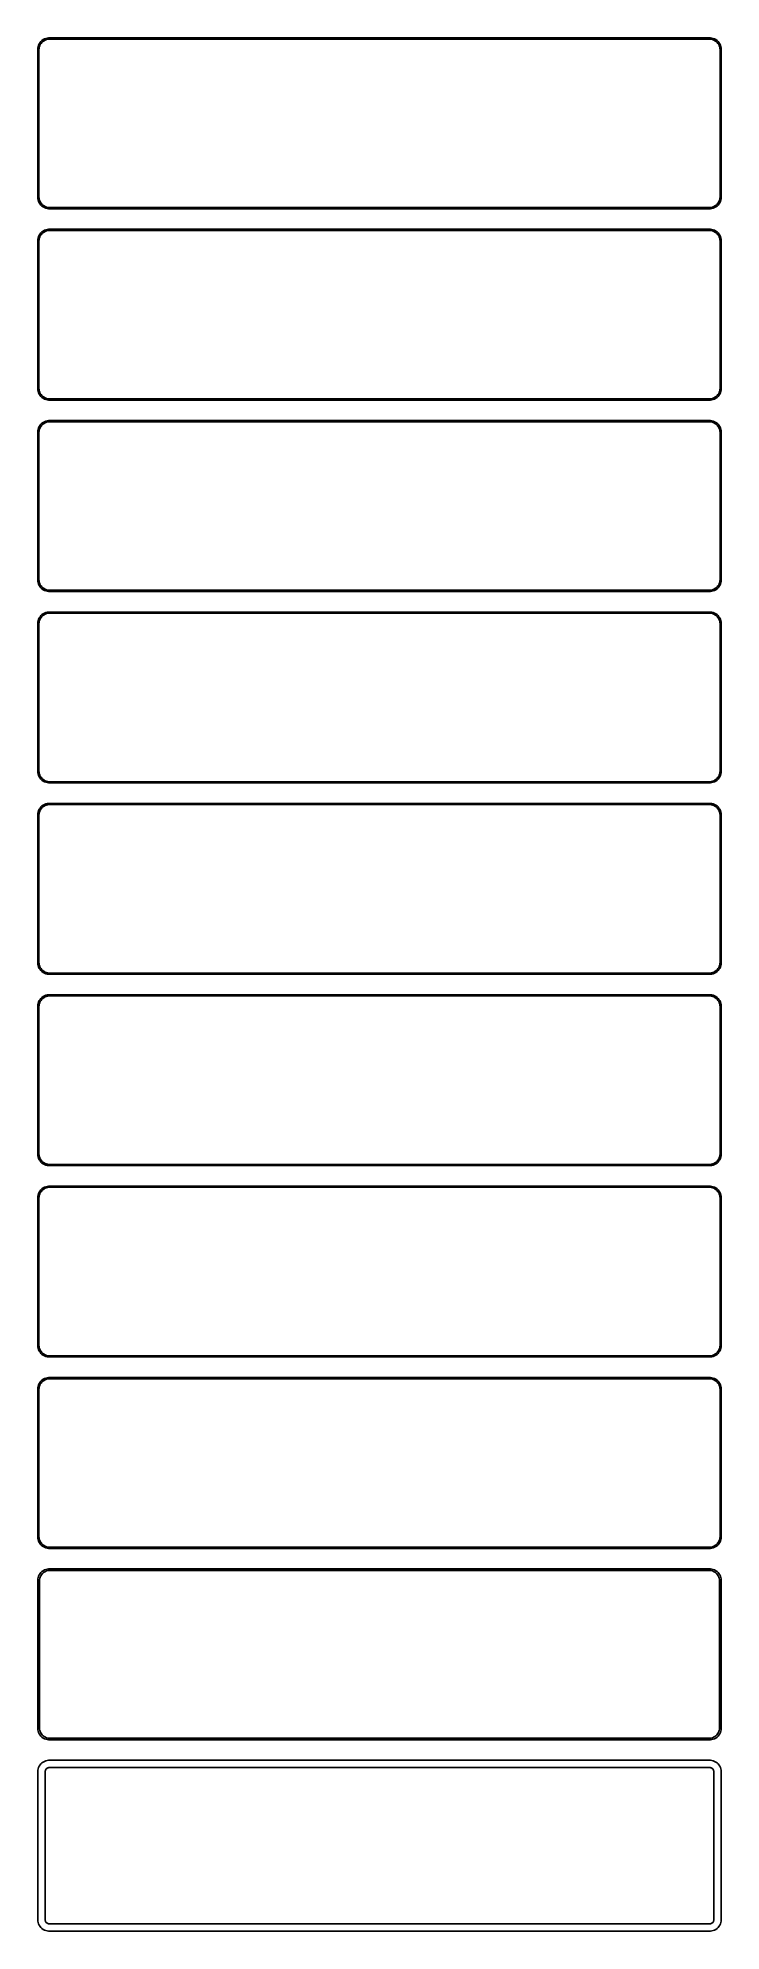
# Model space of a CAD drawing. Header units: metres. Extents: x -150 to 150, y 803 to 1633.
import ezdxf

# ---------------------------------------------------------------- set-up
doc = ezdxf.new("R2010")
doc.units = ezdxf.units.M

msp = doc.modelspace()

# ---------------------------------------------------------------- linework, layer by layer
for p, q in [((-149.961, 1629.13), (-150, 1628.5)), ((-149.843, 1629.74), (-149.961, 1629.13)), ((-149.649, 1630.34), (-149.843, 1629.74)), ((-149.382, 1630.91), (-149.649, 1630.34)), ((-149.5, 1628.25), (-149.463, 1628.85)), ((-149.463, 1628.85), (-149.351, 1629.43)), ((-149.045, 1631.44), (-149.382, 1630.91)), ((-149.351, 1629.43), (-149.166, 1630)), ((-149.166, 1630), (-148.912, 1630.54)), ((-148.645, 1631.92), (-149.045, 1631.44)), ((-148.912, 1630.54), (-148.593, 1631.04)), ((-148.187, 1632.35), (-148.645, 1631.92)), ((-148.593, 1631.04), (-148.213, 1631.5)), ((-148.213, 1631.5), (-147.778, 1631.91)), ((-147.679, 1632.72), (-148.187, 1632.35)), ((-147.778, 1631.91), (-147.295, 1632.26)), ((-147.129, 1633.02), (-147.679, 1632.72)), ((-147.295, 1632.26), (-146.772, 1632.55)), ((-146.545, 1633.26), (-147.129, 1633.02)), ((-146.772, 1632.55), (-146.218, 1632.77)), ((-145.937, 1633.41), (-146.545, 1633.26)), ((-146.218, 1632.77), (-145.64, 1632.92)), ((-145.314, 1633.49), (-145.937, 1633.41)), ((-145.64, 1632.92), (-145.048, 1632.99)), ((145.314, 1633.49), (-145.314, 1633.49)), ((-145.048, 1632.99), (145.048, 1632.99)), ((145.048, 1632.99), (145.64, 1632.92)), ((145.937, 1633.41), (145.314, 1633.49)), ((145.64, 1632.92), (146.218, 1632.77)), ((146.545, 1633.26), (145.937, 1633.41)), ((146.218, 1632.77), (146.772, 1632.55)), ((147.129, 1633.02), (146.545, 1633.26)), ((146.772, 1632.55), (147.295, 1632.26)), ((147.679, 1632.72), (147.129, 1633.02)), ((147.295, 1632.26), (147.778, 1631.91)), ((148.187, 1632.35), (147.679, 1632.72)), ((147.778, 1631.91), (148.213, 1631.5)), ((148.645, 1631.92), (148.187, 1632.35)), ((148.213, 1631.5), (148.593, 1631.04)), ((148.593, 1631.04), (148.912, 1630.54)), ((149.045, 1631.44), (148.645, 1631.92)), ((148.912, 1630.54), (149.166, 1630)), ((149.382, 1630.91), (149.045, 1631.44)), ((149.166, 1630), (149.351, 1629.43)), ((149.351, 1629.43), (149.463, 1628.85)), ((149.649, 1630.34), (149.382, 1630.91)), ((149.463, 1628.85), (149.5, 1628.25)), ((149.843, 1629.74), (149.649, 1630.34)), ((149.961, 1629.13), (149.843, 1629.74)), ((150, 1628.5), (149.961, 1629.13)), ((-150, 1628.5), (-150, 1563.5)), ((-149.5, 1563.75), (-149.5, 1628.25)), ((149.5, 1628.25), (149.5, 1563.75)), ((150, 1563.5), (150, 1628.5)), ((-150, 1563.5), (-149.961, 1562.87)), ((-149.961, 1562.87), (-149.843, 1562.26)), ((-149.843, 1562.26), (-149.649, 1561.66)), ((-149.463, 1563.15), (-149.5, 1563.75)), ((-149.351, 1562.57), (-149.463, 1563.15)), ((-149.166, 1562), (-149.351, 1562.57)), ((149.351, 1562.57), (149.166, 1562)), ((149.463, 1563.15), (149.351, 1562.57)), ((149.5, 1563.75), (149.463, 1563.15)), ((149.649, 1561.66), (149.843, 1562.26)), ((149.843, 1562.26), (149.961, 1562.87)), ((149.961, 1562.87), (150, 1563.5)), ((-149.649, 1561.66), (-149.382, 1561.09)), ((-149.382, 1561.09), (-149.045, 1560.56)), ((-148.912, 1561.46), (-149.166, 1562)), ((-149.045, 1560.56), (-148.645, 1560.08)), ((-148.593, 1560.96), (-148.912, 1561.46)), ((-148.645, 1560.08), (-148.187, 1559.65)), ((-148.213, 1560.5), (-148.593, 1560.96)), ((-147.778, 1560.09), (-148.213, 1560.5)), ((-148.187, 1559.65), (-147.679, 1559.28)), ((-147.295, 1559.74), (-147.778, 1560.09)), ((-147.679, 1559.28), (-147.129, 1558.98)), ((-146.772, 1559.45), (-147.295, 1559.74)), ((-147.129, 1558.98), (-146.545, 1558.74)), ((-146.218, 1559.23), (-146.772, 1559.45)), ((-146.545, 1558.74), (-145.937, 1558.59)), ((-145.64, 1559.08), (-146.218, 1559.23)), ((-145.937, 1558.59), (-145.314, 1558.51)), ((-145.048, 1559.01), (-145.64, 1559.08)), ((-145.314, 1558.51), (145.314, 1558.51)), ((145.048, 1559.01), (-145.048, 1559.01)), ((145.64, 1559.08), (145.048, 1559.01)), ((145.314, 1558.51), (145.937, 1558.59)), ((146.218, 1559.23), (145.64, 1559.08)), ((145.937, 1558.59), (146.545, 1558.74)), ((146.772, 1559.45), (146.218, 1559.23)), ((146.545, 1558.74), (147.129, 1558.98)), ((147.295, 1559.74), (146.772, 1559.45)), ((147.129, 1558.98), (147.679, 1559.28)), ((147.778, 1560.09), (147.295, 1559.74)), ((147.679, 1559.28), (148.187, 1559.65)), ((148.213, 1560.5), (147.778, 1560.09)), ((148.187, 1559.65), (148.645, 1560.08)), ((148.593, 1560.96), (148.213, 1560.5)), ((148.912, 1561.46), (148.593, 1560.96)), ((148.645, 1560.08), (149.045, 1560.56)), ((149.166, 1562), (148.912, 1561.46)), ((149.045, 1560.56), (149.382, 1561.09)), ((149.382, 1561.09), (149.649, 1561.66)), ((-149.843, 1545.74), (-149.961, 1545.13)), ((-149.649, 1546.34), (-149.843, 1545.74)), ((-149.382, 1546.91), (-149.649, 1546.34)), ((-149.045, 1547.44), (-149.382, 1546.91)), ((-149.351, 1545.43), (-149.166, 1546)), ((-149.166, 1546), (-148.912, 1546.54)), ((-148.645, 1547.92), (-149.045, 1547.44)), ((-148.912, 1546.54), (-148.593, 1547.04)), ((-148.187, 1548.35), (-148.645, 1547.92)), ((-148.593, 1547.04), (-148.213, 1547.5)), ((-148.213, 1547.5), (-147.778, 1547.91)), ((-147.679, 1548.72), (-148.187, 1548.35)), ((-147.778, 1547.91), (-147.295, 1548.26)), ((-147.129, 1549.02), (-147.679, 1548.72)), ((-147.295, 1548.26), (-146.772, 1548.55)), ((-146.545, 1549.26), (-147.129, 1549.02)), ((-146.772, 1548.55), (-146.218, 1548.77)), ((-145.937, 1549.41), (-146.545, 1549.26)), ((-146.218, 1548.77), (-145.64, 1548.92)), ((-145.314, 1549.49), (-145.937, 1549.41)), ((-145.64, 1548.92), (-145.048, 1548.99)), ((145.314, 1549.49), (-145.314, 1549.49)), ((-145.048, 1548.99), (145.048, 1548.99)), ((145.048, 1548.99), (145.64, 1548.92)), ((145.937, 1549.41), (145.314, 1549.49)), ((145.64, 1548.92), (146.218, 1548.77)), ((146.545, 1549.26), (145.937, 1549.41)), ((146.218, 1548.77), (146.772, 1548.55)), ((147.129, 1549.02), (146.545, 1549.26)), ((146.772, 1548.55), (147.295, 1548.26)), ((147.679, 1548.72), (147.129, 1549.02)), ((147.295, 1548.26), (147.778, 1547.91)), ((148.187, 1548.35), (147.679, 1548.72)), ((147.778, 1547.91), (148.213, 1547.5)), ((148.645, 1547.92), (148.187, 1548.35)), ((148.213, 1547.5), (148.593, 1547.04)), ((148.593, 1547.04), (148.912, 1546.54)), ((149.045, 1547.44), (148.645, 1547.92)), ((148.912, 1546.54), (149.166, 1546)), ((149.382, 1546.91), (149.045, 1547.44)), ((149.166, 1546), (149.351, 1545.43)), ((149.649, 1546.34), (149.382, 1546.91)), ((149.843, 1545.74), (149.649, 1546.34)), ((149.961, 1545.13), (149.843, 1545.74)), ((-149.961, 1545.13), (-150, 1544.5)), ((-150, 1544.5), (-150, 1479.5)), ((-149.5, 1544.25), (-149.463, 1544.85)), ((-149.5, 1479.75), (-149.5, 1544.25)), ((-149.463, 1544.85), (-149.351, 1545.43)), ((149.351, 1545.43), (149.463, 1544.85)), ((149.463, 1544.85), (149.5, 1544.25)), ((149.5, 1544.25), (149.5, 1479.75)), ((150, 1544.5), (149.961, 1545.13)), ((150, 1479.5), (150, 1544.5)), ((-150, 1479.5), (-149.961, 1478.87)), ((-149.463, 1479.15), (-149.5, 1479.75)), ((-149.351, 1478.57), (-149.463, 1479.15)), ((149.463, 1479.15), (149.351, 1478.57)), ((149.5, 1479.75), (149.463, 1479.15)), ((149.961, 1478.87), (150, 1479.5)), ((-149.961, 1478.87), (-149.843, 1478.26)), ((-149.843, 1478.26), (-149.649, 1477.66)), ((-149.649, 1477.66), (-149.382, 1477.09)), ((-149.382, 1477.09), (-149.045, 1476.56)), ((-149.166, 1478), (-149.351, 1478.57)), ((-148.912, 1477.46), (-149.166, 1478)), ((-149.045, 1476.56), (-148.645, 1476.08)), ((-148.593, 1476.96), (-148.912, 1477.46)), ((-148.645, 1476.08), (-148.187, 1475.65)), ((-148.213, 1476.5), (-148.593, 1476.96)), ((-147.778, 1476.09), (-148.213, 1476.5)), ((-148.187, 1475.65), (-147.679, 1475.28)), ((-147.295, 1475.74), (-147.778, 1476.09)), ((-147.679, 1475.28), (-147.129, 1474.98)), ((-146.772, 1475.45), (-147.295, 1475.74)), ((-147.129, 1474.98), (-146.545, 1474.74)), ((-146.218, 1475.23), (-146.772, 1475.45)), ((-146.545, 1474.74), (-145.937, 1474.59)), ((-145.64, 1475.08), (-146.218, 1475.23)), ((-145.937, 1474.59), (-145.314, 1474.51)), ((-145.048, 1475.01), (-145.64, 1475.08)), ((-145.314, 1474.51), (145.314, 1474.51)), ((145.048, 1475.01), (-145.048, 1475.01)), ((145.64, 1475.08), (145.048, 1475.01)), ((145.314, 1474.51), (145.937, 1474.59)), ((146.218, 1475.23), (145.64, 1475.08)), ((145.937, 1474.59), (146.545, 1474.74)), ((146.772, 1475.45), (146.218, 1475.23)), ((146.545, 1474.74), (147.129, 1474.98)), ((147.295, 1475.74), (146.772, 1475.45)), ((147.129, 1474.98), (147.679, 1475.28)), ((147.778, 1476.09), (147.295, 1475.74)), ((147.679, 1475.28), (148.187, 1475.65)), ((148.213, 1476.5), (147.778, 1476.09)), ((148.187, 1475.65), (148.645, 1476.08)), ((148.593, 1476.96), (148.213, 1476.5)), ((148.912, 1477.46), (148.593, 1476.96)), ((148.645, 1476.08), (149.045, 1476.56)), ((149.166, 1478), (148.912, 1477.46)), ((149.045, 1476.56), (149.382, 1477.09)), ((149.351, 1478.57), (149.166, 1478)), ((149.382, 1477.09), (149.649, 1477.66)), ((149.649, 1477.66), (149.843, 1478.26)), ((149.843, 1478.26), (149.961, 1478.87)), ((-149.382, 1462.91), (-149.649, 1462.34)), ((-149.045, 1463.44), (-149.382, 1462.91)), ((-149.166, 1462), (-148.912, 1462.54)), ((-148.645, 1463.92), (-149.045, 1463.44)), ((-148.912, 1462.54), (-148.593, 1463.04)), ((-148.187, 1464.35), (-148.645, 1463.92)), ((-148.593, 1463.04), (-148.213, 1463.5)), ((-148.213, 1463.5), (-147.778, 1463.91)), ((-147.679, 1464.72), (-148.187, 1464.35)), ((-147.778, 1463.91), (-147.295, 1464.26)), ((-147.129, 1465.02), (-147.679, 1464.72)), ((-147.295, 1464.26), (-146.772, 1464.55)), ((-146.545, 1465.26), (-147.129, 1465.02)), ((-146.772, 1464.55), (-146.218, 1464.77)), ((-145.937, 1465.41), (-146.545, 1465.26)), ((-146.218, 1464.77), (-145.64, 1464.92)), ((-145.314, 1465.49), (-145.937, 1465.41)), ((-145.64, 1464.92), (-145.048, 1464.99)), ((145.314, 1465.49), (-145.314, 1465.49)), ((-145.048, 1464.99), (145.048, 1464.99)), ((145.048, 1464.99), (145.64, 1464.92)), ((145.937, 1465.41), (145.314, 1465.49)), ((145.64, 1464.92), (146.218, 1464.77)), ((146.545, 1465.26), (145.937, 1465.41)), ((146.218, 1464.77), (146.772, 1464.55)), ((147.129, 1465.02), (146.545, 1465.26)), ((146.772, 1464.55), (147.295, 1464.26)), ((147.679, 1464.72), (147.129, 1465.02)), ((147.295, 1464.26), (147.778, 1463.91)), ((148.187, 1464.35), (147.679, 1464.72)), ((147.778, 1463.91), (148.213, 1463.5)), ((148.645, 1463.92), (148.187, 1464.35)), ((148.213, 1463.5), (148.593, 1463.04)), ((148.593, 1463.04), (148.912, 1462.54)), ((149.045, 1463.44), (148.645, 1463.92)), ((148.912, 1462.54), (149.166, 1462)), ((149.382, 1462.91), (149.045, 1463.44)), ((149.649, 1462.34), (149.382, 1462.91)), ((-149.961, 1461.13), (-150, 1460.5)), ((-150, 1460.5), (-150, 1395.5)), ((-149.843, 1461.74), (-149.961, 1461.13)), ((-149.649, 1462.34), (-149.843, 1461.74)), ((-149.5, 1460.25), (-149.463, 1460.85)), ((-149.5, 1395.75), (-149.5, 1460.25)), ((-149.463, 1460.85), (-149.351, 1461.43)), ((-149.351, 1461.43), (-149.166, 1462)), ((149.166, 1462), (149.351, 1461.43)), ((149.351, 1461.43), (149.463, 1460.85)), ((149.463, 1460.85), (149.5, 1460.25)), ((149.5, 1460.25), (149.5, 1395.75)), ((149.843, 1461.74), (149.649, 1462.34)), ((149.961, 1461.13), (149.843, 1461.74)), ((150, 1460.5), (149.961, 1461.13)), ((150, 1395.5), (150, 1460.5)), ((-150, 1395.5), (-149.961, 1394.87)), ((-149.961, 1394.87), (-149.843, 1394.26)), ((-149.843, 1394.26), (-149.649, 1393.66)), ((-149.649, 1393.66), (-149.382, 1393.09)), ((-149.463, 1395.15), (-149.5, 1395.75)), ((-149.351, 1394.57), (-149.463, 1395.15)), ((-149.382, 1393.09), (-149.045, 1392.56)), ((-149.166, 1394), (-149.351, 1394.57)), ((-148.912, 1393.46), (-149.166, 1394)), ((-149.045, 1392.56), (-148.645, 1392.08)), ((-148.593, 1392.96), (-148.912, 1393.46)), ((-148.645, 1392.08), (-148.187, 1391.65)), ((-148.213, 1392.5), (-148.593, 1392.96)), ((-147.778, 1392.09), (-148.213, 1392.5)), ((-148.187, 1391.65), (-147.679, 1391.28)), ((-147.295, 1391.74), (-147.778, 1392.09)), ((-147.679, 1391.28), (-147.129, 1390.98)), ((-146.772, 1391.45), (-147.295, 1391.74)), ((-147.129, 1390.98), (-146.545, 1390.74)), ((-146.218, 1391.23), (-146.772, 1391.45)), ((-146.545, 1390.74), (-145.937, 1390.59)), ((-145.64, 1391.08), (-146.218, 1391.23)), ((-145.937, 1390.59), (-145.314, 1390.51)), ((-145.048, 1391.01), (-145.64, 1391.08)), ((-145.314, 1390.51), (145.314, 1390.51)), ((145.048, 1391.01), (-145.048, 1391.01)), ((145.64, 1391.08), (145.048, 1391.01)), ((145.314, 1390.51), (145.937, 1390.59)), ((146.218, 1391.23), (145.64, 1391.08)), ((145.937, 1390.59), (146.545, 1390.74)), ((146.772, 1391.45), (146.218, 1391.23)), ((146.545, 1390.74), (147.129, 1390.98)), ((147.295, 1391.74), (146.772, 1391.45)), ((147.129, 1390.98), (147.679, 1391.28)), ((147.778, 1392.09), (147.295, 1391.74)), ((147.679, 1391.28), (148.187, 1391.65)), ((148.213, 1392.5), (147.778, 1392.09)), ((148.187, 1391.65), (148.645, 1392.08)), ((148.593, 1392.96), (148.213, 1392.5)), ((148.912, 1393.46), (148.593, 1392.96)), ((148.645, 1392.08), (149.045, 1392.56)), ((149.166, 1394), (148.912, 1393.46)), ((149.045, 1392.56), (149.382, 1393.09)), ((149.351, 1394.57), (149.166, 1394)), ((149.463, 1395.15), (149.351, 1394.57)), ((149.382, 1393.09), (149.649, 1393.66)), ((149.5, 1395.75), (149.463, 1395.15)), ((149.649, 1393.66), (149.843, 1394.26)), ((149.843, 1394.26), (149.961, 1394.87)), ((149.961, 1394.87), (150, 1395.5)), ((-149.045, 1379.44), (-149.382, 1378.91)), ((-148.645, 1379.92), (-149.045, 1379.44)), ((-148.187, 1380.35), (-148.645, 1379.92)), ((-148.593, 1379.04), (-148.213, 1379.5)), ((-148.213, 1379.5), (-147.778, 1379.91)), ((-147.679, 1380.72), (-148.187, 1380.35)), ((-147.778, 1379.91), (-147.295, 1380.26)), ((-147.129, 1381.02), (-147.679, 1380.72)), ((-147.295, 1380.26), (-146.772, 1380.55)), ((-146.545, 1381.26), (-147.129, 1381.02)), ((-146.772, 1380.55), (-146.218, 1380.77)), ((-145.937, 1381.41), (-146.545, 1381.26)), ((-146.218, 1380.77), (-145.64, 1380.92)), ((-145.314, 1381.49), (-145.937, 1381.41)), ((-145.64, 1380.92), (-145.048, 1380.99)), ((145.314, 1381.49), (-145.314, 1381.49)), ((-145.048, 1380.99), (145.048, 1380.99)), ((145.048, 1380.99), (145.64, 1380.92)), ((145.937, 1381.41), (145.314, 1381.49)), ((145.64, 1380.92), (146.218, 1380.77)), ((146.545, 1381.26), (145.937, 1381.41)), ((146.218, 1380.77), (146.772, 1380.55)), ((147.129, 1381.02), (146.545, 1381.26)), ((146.772, 1380.55), (147.295, 1380.26)), ((147.679, 1380.72), (147.129, 1381.02)), ((147.295, 1380.26), (147.778, 1379.91)), ((148.187, 1380.35), (147.679, 1380.72)), ((147.778, 1379.91), (148.213, 1379.5)), ((148.645, 1379.92), (148.187, 1380.35)), ((148.213, 1379.5), (148.593, 1379.04)), ((149.045, 1379.44), (148.645, 1379.92)), ((149.382, 1378.91), (149.045, 1379.44)), ((-149.961, 1377.13), (-150, 1376.5)), ((-150, 1376.5), (-150, 1311.5)), ((-149.843, 1377.74), (-149.961, 1377.13)), ((-149.649, 1378.34), (-149.843, 1377.74)), ((-149.382, 1378.91), (-149.649, 1378.34)), ((-149.5, 1376.25), (-149.463, 1376.85)), ((-149.5, 1311.75), (-149.5, 1376.25)), ((-149.463, 1376.85), (-149.351, 1377.43)), ((-149.351, 1377.43), (-149.166, 1378)), ((-149.166, 1378), (-148.912, 1378.54)), ((-148.912, 1378.54), (-148.593, 1379.04)), ((148.593, 1379.04), (148.912, 1378.54)), ((148.912, 1378.54), (149.166, 1378)), ((149.166, 1378), (149.351, 1377.43)), ((149.351, 1377.43), (149.463, 1376.85)), ((149.649, 1378.34), (149.382, 1378.91)), ((149.463, 1376.85), (149.5, 1376.25)), ((149.5, 1376.25), (149.5, 1311.75)), ((149.843, 1377.74), (149.649, 1378.34)), ((149.961, 1377.13), (149.843, 1377.74)), ((150, 1376.5), (149.961, 1377.13)), ((150, 1311.5), (150, 1376.5)), ((-150, 1311.5), (-149.961, 1310.87)), ((-149.961, 1310.87), (-149.843, 1310.26)), ((-149.843, 1310.26), (-149.649, 1309.66)), ((-149.649, 1309.66), (-149.382, 1309.09)), ((-149.463, 1311.15), (-149.5, 1311.75)), ((-149.351, 1310.57), (-149.463, 1311.15)), ((-149.382, 1309.09), (-149.045, 1308.56)), ((-149.166, 1310), (-149.351, 1310.57)), ((-148.912, 1309.46), (-149.166, 1310)), ((-149.045, 1308.56), (-148.645, 1308.08)), ((-148.593, 1308.96), (-148.912, 1309.46)), ((-148.645, 1308.08), (-148.187, 1307.65)), ((-148.213, 1308.5), (-148.593, 1308.96)), ((-147.778, 1308.09), (-148.213, 1308.5)), ((-148.187, 1307.65), (-147.679, 1307.28)), ((-147.295, 1307.74), (-147.778, 1308.09)), ((-147.679, 1307.28), (-147.129, 1306.98)), ((-146.772, 1307.45), (-147.295, 1307.74)), ((-147.129, 1306.98), (-146.545, 1306.74)), ((-146.218, 1307.23), (-146.772, 1307.45)), ((-146.545, 1306.74), (-145.937, 1306.59)), ((-145.64, 1307.08), (-146.218, 1307.23)), ((-145.937, 1306.59), (-145.314, 1306.51)), ((-145.048, 1307.01), (-145.64, 1307.08)), ((-145.314, 1306.51), (145.314, 1306.51)), ((145.048, 1307.01), (-145.048, 1307.01)), ((145.64, 1307.08), (145.048, 1307.01)), ((145.314, 1306.51), (145.937, 1306.59)), ((146.218, 1307.23), (145.64, 1307.08)), ((145.937, 1306.59), (146.545, 1306.74)), ((146.772, 1307.45), (146.218, 1307.23)), ((146.545, 1306.74), (147.129, 1306.98)), ((147.295, 1307.74), (146.772, 1307.45)), ((147.129, 1306.98), (147.679, 1307.28)), ((147.778, 1308.09), (147.295, 1307.74)), ((147.679, 1307.28), (148.187, 1307.65)), ((148.213, 1308.5), (147.778, 1308.09)), ((148.187, 1307.65), (148.645, 1308.08)), ((148.593, 1308.96), (148.213, 1308.5)), ((148.912, 1309.46), (148.593, 1308.96)), ((148.645, 1308.08), (149.045, 1308.56)), ((149.166, 1310), (148.912, 1309.46)), ((149.045, 1308.56), (149.382, 1309.09)), ((149.351, 1310.57), (149.166, 1310)), ((149.463, 1311.15), (149.351, 1310.57)), ((149.382, 1309.09), (149.649, 1309.66)), ((149.5, 1311.75), (149.463, 1311.15)), ((149.649, 1309.66), (149.843, 1310.26)), ((149.843, 1310.26), (149.961, 1310.87)), ((149.961, 1310.87), (150, 1311.5)), ((-148.187, 1296.35), (-148.645, 1295.92)), ((-147.679, 1296.72), (-148.187, 1296.35)), ((-147.129, 1297.02), (-147.679, 1296.72)), ((-147.295, 1296.26), (-146.772, 1296.55)), ((-146.545, 1297.26), (-147.129, 1297.02)), ((-146.772, 1296.55), (-146.218, 1296.77)), ((-145.937, 1297.41), (-146.545, 1297.26)), ((-146.218, 1296.77), (-145.64, 1296.92)), ((-145.314, 1297.49), (-145.937, 1297.41)), ((-145.64, 1296.92), (-145.048, 1296.99)), ((145.314, 1297.49), (-145.314, 1297.49)), ((-145.048, 1296.99), (145.048, 1296.99)), ((145.048, 1296.99), (145.64, 1296.92)), ((145.937, 1297.41), (145.314, 1297.49)), ((145.64, 1296.92), (146.218, 1296.77)), ((146.545, 1297.26), (145.937, 1297.41)), ((146.218, 1296.77), (146.772, 1296.55)), ((147.129, 1297.02), (146.545, 1297.26)), ((146.772, 1296.55), (147.295, 1296.26)), ((147.679, 1296.72), (147.129, 1297.02)), ((148.187, 1296.35), (147.679, 1296.72)), ((148.645, 1295.92), (148.187, 1296.35)), ((-149.961, 1293.13), (-150, 1292.5)), ((-150, 1292.5), (-150, 1227.5)), ((-149.843, 1293.74), (-149.961, 1293.13)), ((-149.649, 1294.34), (-149.843, 1293.74)), ((-149.382, 1294.91), (-149.649, 1294.34)), ((-149.5, 1292.25), (-149.463, 1292.85)), ((-149.5, 1227.75), (-149.5, 1292.25)), ((-149.463, 1292.85), (-149.351, 1293.43)), ((-149.045, 1295.44), (-149.382, 1294.91)), ((-149.351, 1293.43), (-149.166, 1294)), ((-149.166, 1294), (-148.912, 1294.54)), ((-148.645, 1295.92), (-149.045, 1295.44)), ((-148.912, 1294.54), (-148.593, 1295.04)), ((-148.593, 1295.04), (-148.213, 1295.5)), ((-148.213, 1295.5), (-147.778, 1295.91)), ((-147.778, 1295.91), (-147.295, 1296.26)), ((147.295, 1296.26), (147.778, 1295.91)), ((147.778, 1295.91), (148.213, 1295.5)), ((148.213, 1295.5), (148.593, 1295.04)), ((148.593, 1295.04), (148.912, 1294.54)), ((149.045, 1295.44), (148.645, 1295.92)), ((148.912, 1294.54), (149.166, 1294)), ((149.382, 1294.91), (149.045, 1295.44)), ((149.166, 1294), (149.351, 1293.43)), ((149.351, 1293.43), (149.463, 1292.85)), ((149.649, 1294.34), (149.382, 1294.91)), ((149.463, 1292.85), (149.5, 1292.25)), ((149.5, 1292.25), (149.5, 1227.75)), ((149.843, 1293.74), (149.649, 1294.34)), ((149.961, 1293.13), (149.843, 1293.74)), ((150, 1292.5), (149.961, 1293.13)), ((150, 1227.5), (150, 1292.5)), ((-150, 1227.5), (-149.961, 1226.87)), ((-149.961, 1226.87), (-149.843, 1226.26)), ((-149.843, 1226.26), (-149.649, 1225.66)), ((-149.649, 1225.66), (-149.382, 1225.09)), ((-149.463, 1227.15), (-149.5, 1227.75)), ((-149.351, 1226.57), (-149.463, 1227.15)), ((-149.382, 1225.09), (-149.045, 1224.56)), ((-149.166, 1226), (-149.351, 1226.57)), ((-148.912, 1225.46), (-149.166, 1226)), ((-149.045, 1224.56), (-148.645, 1224.08)), ((-148.593, 1224.96), (-148.912, 1225.46)), ((-148.645, 1224.08), (-148.187, 1223.65)), ((-148.213, 1224.5), (-148.593, 1224.96)), ((-147.778, 1224.09), (-148.213, 1224.5)), ((-148.187, 1223.65), (-147.679, 1223.28)), ((-147.295, 1223.74), (-147.778, 1224.09)), ((-147.679, 1223.28), (-147.129, 1222.98)), ((-146.772, 1223.45), (-147.295, 1223.74)), ((-147.129, 1222.98), (-146.545, 1222.74)), ((-146.218, 1223.23), (-146.772, 1223.45)), ((-146.545, 1222.74), (-145.937, 1222.59)), ((-145.64, 1223.08), (-146.218, 1223.23)), ((-145.937, 1222.59), (-145.314, 1222.51)), ((-145.048, 1223.01), (-145.64, 1223.08)), ((-145.314, 1222.51), (145.314, 1222.51)), ((145.048, 1223.01), (-145.048, 1223.01)), ((145.64, 1223.08), (145.048, 1223.01)), ((145.314, 1222.51), (145.937, 1222.59)), ((146.218, 1223.23), (145.64, 1223.08)), ((145.937, 1222.59), (146.545, 1222.74)), ((146.772, 1223.45), (146.218, 1223.23)), ((146.545, 1222.74), (147.129, 1222.98)), ((147.295, 1223.74), (146.772, 1223.45)), ((147.129, 1222.98), (147.679, 1223.28)), ((147.778, 1224.09), (147.295, 1223.74)), ((147.679, 1223.28), (148.187, 1223.65)), ((148.213, 1224.5), (147.778, 1224.09)), ((148.187, 1223.65), (148.645, 1224.08)), ((148.593, 1224.96), (148.213, 1224.5)), ((148.912, 1225.46), (148.593, 1224.96)), ((148.645, 1224.08), (149.045, 1224.56)), ((149.166, 1226), (148.912, 1225.46)), ((149.045, 1224.56), (149.382, 1225.09)), ((149.351, 1226.57), (149.166, 1226)), ((149.463, 1227.15), (149.351, 1226.57)), ((149.382, 1225.09), (149.649, 1225.66)), ((149.5, 1227.75), (149.463, 1227.15)), ((149.649, 1225.66), (149.843, 1226.26)), ((149.843, 1226.26), (149.961, 1226.87)), ((149.961, 1226.87), (150, 1227.5)), ((-146.545, 1213.26), (-147.129, 1213.02)), ((-145.937, 1213.41), (-146.545, 1213.26)), ((-145.314, 1213.49), (-145.937, 1213.41)), ((145.314, 1213.49), (-145.314, 1213.49)), ((145.937, 1213.41), (145.314, 1213.49)), ((146.545, 1213.26), (145.937, 1213.41)), ((147.129, 1213.02), (146.545, 1213.26)), ((-149.961, 1209.13), (-150, 1208.5)), ((-150, 1208.5), (-150, 1143.5)), ((-149.843, 1209.74), (-149.961, 1209.13)), ((-149.649, 1210.34), (-149.843, 1209.74)), ((-149.382, 1210.91), (-149.649, 1210.34)), ((-149.5, 1208.25), (-149.463, 1208.85)), ((-149.5, 1143.75), (-149.5, 1208.25)), ((-149.463, 1208.85), (-149.351, 1209.43)), ((-149.045, 1211.44), (-149.382, 1210.91)), ((-149.351, 1209.43), (-149.166, 1210)), ((-149.166, 1210), (-148.912, 1210.54)), ((-148.645, 1211.92), (-149.045, 1211.44)), ((-148.912, 1210.54), (-148.593, 1211.04)), ((-148.187, 1212.35), (-148.645, 1211.92)), ((-148.593, 1211.04), (-148.213, 1211.5)), ((-148.213, 1211.5), (-147.778, 1211.91)), ((-147.679, 1212.72), (-148.187, 1212.35)), ((-147.778, 1211.91), (-147.295, 1212.26)), ((-147.129, 1213.02), (-147.679, 1212.72)), ((-147.295, 1212.26), (-146.772, 1212.55)), ((-146.772, 1212.55), (-146.218, 1212.77)), ((-146.218, 1212.77), (-145.64, 1212.92)), ((-145.64, 1212.92), (-145.048, 1212.99)), ((-145.048, 1212.99), (145.048, 1212.99)), ((145.048, 1212.99), (145.64, 1212.92)), ((145.64, 1212.92), (146.218, 1212.77)), ((146.218, 1212.77), (146.772, 1212.55)), ((146.772, 1212.55), (147.295, 1212.26)), ((147.679, 1212.72), (147.129, 1213.02)), ((147.295, 1212.26), (147.778, 1211.91)), ((148.187, 1212.35), (147.679, 1212.72)), ((147.778, 1211.91), (148.213, 1211.5)), ((148.645, 1211.92), (148.187, 1212.35)), ((148.213, 1211.5), (148.593, 1211.04)), ((148.593, 1211.04), (148.912, 1210.54)), ((149.045, 1211.44), (148.645, 1211.92)), ((148.912, 1210.54), (149.166, 1210)), ((149.382, 1210.91), (149.045, 1211.44)), ((149.166, 1210), (149.351, 1209.43)), ((149.351, 1209.43), (149.463, 1208.85)), ((149.649, 1210.34), (149.382, 1210.91)), ((149.463, 1208.85), (149.5, 1208.25)), ((149.5, 1208.25), (149.5, 1143.75)), ((149.843, 1209.74), (149.649, 1210.34)), ((149.961, 1209.13), (149.843, 1209.74)), ((150, 1208.5), (149.961, 1209.13)), ((150, 1143.5), (150, 1208.5)), ((-150, 1143.5), (-149.961, 1142.87)), ((-149.961, 1142.87), (-149.843, 1142.26)), ((-149.843, 1142.26), (-149.649, 1141.66)), ((-149.649, 1141.66), (-149.382, 1141.09)), ((-149.463, 1143.15), (-149.5, 1143.75)), ((-149.351, 1142.57), (-149.463, 1143.15)), ((-149.382, 1141.09), (-149.045, 1140.56)), ((-149.166, 1142), (-149.351, 1142.57)), ((-148.912, 1141.46), (-149.166, 1142)), ((-149.045, 1140.56), (-148.645, 1140.08)), ((-148.593, 1140.96), (-148.912, 1141.46)), ((-148.645, 1140.08), (-148.187, 1139.65)), ((-148.213, 1140.5), (-148.593, 1140.96)), ((-147.778, 1140.09), (-148.213, 1140.5)), ((-148.187, 1139.65), (-147.679, 1139.28)), ((-147.295, 1139.74), (-147.778, 1140.09)), ((-147.679, 1139.28), (-147.129, 1138.98)), ((-146.772, 1139.45), (-147.295, 1139.74)), ((-147.129, 1138.98), (-146.545, 1138.74)), ((-146.218, 1139.23), (-146.772, 1139.45)), ((-146.545, 1138.74), (-145.937, 1138.59)), ((-145.64, 1139.08), (-146.218, 1139.23)), ((-145.937, 1138.59), (-145.314, 1138.51)), ((-145.048, 1139.01), (-145.64, 1139.08)), ((-145.314, 1138.51), (145.314, 1138.51)), ((145.048, 1139.01), (-145.048, 1139.01)), ((145.64, 1139.08), (145.048, 1139.01)), ((145.314, 1138.51), (145.937, 1138.59)), ((146.218, 1139.23), (145.64, 1139.08)), ((145.937, 1138.59), (146.545, 1138.74)), ((146.772, 1139.45), (146.218, 1139.23)), ((146.545, 1138.74), (147.129, 1138.98)), ((147.295, 1139.74), (146.772, 1139.45)), ((147.129, 1138.98), (147.679, 1139.28)), ((147.778, 1140.09), (147.295, 1139.74)), ((147.679, 1139.28), (148.187, 1139.65)), ((148.213, 1140.5), (147.778, 1140.09)), ((148.187, 1139.65), (148.645, 1140.08)), ((148.593, 1140.96), (148.213, 1140.5)), ((148.912, 1141.46), (148.593, 1140.96)), ((148.645, 1140.08), (149.045, 1140.56)), ((149.166, 1142), (148.912, 1141.46)), ((149.045, 1140.56), (149.382, 1141.09)), ((149.351, 1142.57), (149.166, 1142)), ((149.463, 1143.15), (149.351, 1142.57)), ((149.382, 1141.09), (149.649, 1141.66)), ((149.5, 1143.75), (149.463, 1143.15)), ((149.649, 1141.66), (149.843, 1142.26)), ((149.843, 1142.26), (149.961, 1142.87)), ((149.961, 1142.87), (150, 1143.5)), ((-149.961, 1125.13), (-150, 1124.5)), ((-150, 1124.5), (-150, 1059.5)), ((-149.843, 1125.74), (-149.961, 1125.13)), ((-149.649, 1126.34), (-149.843, 1125.74)), ((-149.382, 1126.91), (-149.649, 1126.34)), ((-149.5, 1124.25), (-149.463, 1124.85)), ((-149.5, 1059.75), (-149.5, 1124.25)), ((-149.463, 1124.85), (-149.351, 1125.43)), ((-149.045, 1127.44), (-149.382, 1126.91)), ((-149.351, 1125.43), (-149.166, 1126)), ((-149.166, 1126), (-148.912, 1126.54)), ((-148.645, 1127.92), (-149.045, 1127.44)), ((-148.912, 1126.54), (-148.593, 1127.04)), ((-148.187, 1128.35), (-148.645, 1127.92)), ((-148.593, 1127.04), (-148.213, 1127.5)), ((-148.213, 1127.5), (-147.778, 1127.91)), ((-147.679, 1128.72), (-148.187, 1128.35)), ((-147.778, 1127.91), (-147.295, 1128.26)), ((-147.129, 1129.02), (-147.679, 1128.72)), ((-147.295, 1128.26), (-146.772, 1128.55)), ((-146.545, 1129.26), (-147.129, 1129.02)), ((-146.772, 1128.55), (-146.218, 1128.77)), ((-145.937, 1129.41), (-146.545, 1129.26)), ((-146.218, 1128.77), (-145.64, 1128.92)), ((-145.314, 1129.49), (-145.937, 1129.41)), ((-145.64, 1128.92), (-145.048, 1128.99)), ((145.314, 1129.49), (-145.314, 1129.49)), ((-145.048, 1128.99), (145.048, 1128.99)), ((145.048, 1128.99), (145.64, 1128.92)), ((145.937, 1129.41), (145.314, 1129.49)), ((145.64, 1128.92), (146.218, 1128.77)), ((146.545, 1129.26), (145.937, 1129.41)), ((146.218, 1128.77), (146.772, 1128.55)), ((147.129, 1129.02), (146.545, 1129.26)), ((146.772, 1128.55), (147.295, 1128.26)), ((147.679, 1128.72), (147.129, 1129.02)), ((147.295, 1128.26), (147.778, 1127.91)), ((148.187, 1128.35), (147.679, 1128.72)), ((147.778, 1127.91), (148.213, 1127.5)), ((148.645, 1127.92), (148.187, 1128.35)), ((148.213, 1127.5), (148.593, 1127.04)), ((148.593, 1127.04), (148.912, 1126.54)), ((149.045, 1127.44), (148.645, 1127.92)), ((148.912, 1126.54), (149.166, 1126)), ((149.382, 1126.91), (149.045, 1127.44)), ((149.166, 1126), (149.351, 1125.43)), ((149.351, 1125.43), (149.463, 1124.85)), ((149.649, 1126.34), (149.382, 1126.91)), ((149.463, 1124.85), (149.5, 1124.25)), ((149.5, 1124.25), (149.5, 1059.75)), ((149.843, 1125.74), (149.649, 1126.34)), ((149.961, 1125.13), (149.843, 1125.74)), ((150, 1124.5), (149.961, 1125.13)), ((150, 1059.5), (150, 1124.5)), ((-150, 1059.5), (-149.961, 1058.87)), ((-149.961, 1058.87), (-149.843, 1058.26)), ((-149.843, 1058.26), (-149.649, 1057.66)), ((-149.649, 1057.66), (-149.382, 1057.09)), ((-149.463, 1059.15), (-149.5, 1059.75)), ((-149.351, 1058.57), (-149.463, 1059.15)), ((-149.382, 1057.09), (-149.045, 1056.56)), ((-149.166, 1058), (-149.351, 1058.57)), ((-148.912, 1057.46), (-149.166, 1058)), ((-149.045, 1056.56), (-148.645, 1056.08)), ((-148.593, 1056.96), (-148.912, 1057.46)), ((-148.645, 1056.08), (-148.187, 1055.65)), ((-148.213, 1056.5), (-148.593, 1056.96)), ((-147.778, 1056.09), (-148.213, 1056.5)), ((-148.187, 1055.65), (-147.679, 1055.28)), ((-147.295, 1055.74), (-147.778, 1056.09)), ((-146.772, 1055.45), (-147.295, 1055.74)), ((-146.218, 1055.23), (-146.772, 1055.45)), ((146.772, 1055.45), (146.218, 1055.23)), ((147.295, 1055.74), (146.772, 1055.45)), ((147.778, 1056.09), (147.295, 1055.74)), ((147.679, 1055.28), (148.187, 1055.65)), ((148.213, 1056.5), (147.778, 1056.09)), ((148.187, 1055.65), (148.645, 1056.08)), ((148.593, 1056.96), (148.213, 1056.5)), ((148.912, 1057.46), (148.593, 1056.96)), ((148.645, 1056.08), (149.045, 1056.56)), ((149.166, 1058), (148.912, 1057.46)), ((149.045, 1056.56), (149.382, 1057.09)), ((149.351, 1058.57), (149.166, 1058)), ((149.463, 1059.15), (149.351, 1058.57)), ((149.382, 1057.09), (149.649, 1057.66)), ((149.5, 1059.75), (149.463, 1059.15)), ((149.649, 1057.66), (149.843, 1058.26)), ((149.843, 1058.26), (149.961, 1058.87)), ((149.961, 1058.87), (150, 1059.5)), ((-147.679, 1055.28), (-147.129, 1054.98)), ((-147.129, 1054.98), (-146.545, 1054.74)), ((-146.545, 1054.74), (-145.937, 1054.59)), ((-145.64, 1055.08), (-146.218, 1055.23)), ((-145.937, 1054.59), (-145.314, 1054.51)), ((-145.048, 1055.01), (-145.64, 1055.08)), ((-145.314, 1054.51), (145.314, 1054.51)), ((145.048, 1055.01), (-145.048, 1055.01)), ((145.64, 1055.08), (145.048, 1055.01)), ((145.314, 1054.51), (145.937, 1054.59)), ((146.218, 1055.23), (145.64, 1055.08)), ((145.937, 1054.59), (146.545, 1054.74)), ((146.545, 1054.74), (147.129, 1054.98)), ((147.129, 1054.98), (147.679, 1055.28)), ((-149.961, 1041.13), (-150, 1040.5)), ((-150, 1040.5), (-150, 975.5)), ((-149.843, 1041.74), (-149.961, 1041.13)), ((-149.649, 1042.34), (-149.843, 1041.74)), ((-149.382, 1042.91), (-149.649, 1042.34)), ((-149.5, 1040.25), (-149.463, 1040.85)), ((-149.5, 975.75), (-149.5, 1040.25)), ((-149.463, 1040.85), (-149.351, 1041.43)), ((-149.045, 1043.44), (-149.382, 1042.91)), ((-149.351, 1041.43), (-149.166, 1042)), ((-149.166, 1042), (-148.912, 1042.54)), ((-148.645, 1043.92), (-149.045, 1043.44)), ((-148.912, 1042.54), (-148.593, 1043.04)), ((-148.187, 1044.35), (-148.645, 1043.92)), ((-148.593, 1043.04), (-148.213, 1043.5)), ((-148.213, 1043.5), (-147.778, 1043.91)), ((-147.679, 1044.72), (-148.187, 1044.35)), ((-147.778, 1043.91), (-147.295, 1044.26)), ((-147.129, 1045.02), (-147.679, 1044.72)), ((-147.295, 1044.26), (-146.772, 1044.55)), ((-146.545, 1045.26), (-147.129, 1045.02)), ((-146.772, 1044.55), (-146.218, 1044.77)), ((-145.937, 1045.41), (-146.545, 1045.26)), ((-146.218, 1044.77), (-145.64, 1044.92)), ((-145.314, 1045.49), (-145.937, 1045.41)), ((-145.64, 1044.92), (-145.048, 1044.99)), ((145.314, 1045.49), (-145.314, 1045.49)), ((-145.048, 1044.99), (145.048, 1044.99)), ((145.048, 1044.99), (145.64, 1044.92)), ((145.937, 1045.41), (145.314, 1045.49)), ((145.64, 1044.92), (146.218, 1044.77)), ((146.545, 1045.26), (145.937, 1045.41)), ((146.218, 1044.77), (146.772, 1044.55)), ((147.129, 1045.02), (146.545, 1045.26)), ((146.772, 1044.55), (147.295, 1044.26)), ((147.679, 1044.72), (147.129, 1045.02)), ((147.295, 1044.26), (147.778, 1043.91)), ((148.187, 1044.35), (147.679, 1044.72)), ((147.778, 1043.91), (148.213, 1043.5)), ((148.645, 1043.92), (148.187, 1044.35)), ((148.213, 1043.5), (148.593, 1043.04)), ((148.593, 1043.04), (148.912, 1042.54)), ((149.045, 1043.44), (148.645, 1043.92)), ((148.912, 1042.54), (149.166, 1042)), ((149.382, 1042.91), (149.045, 1043.44)), ((149.166, 1042), (149.351, 1041.43)), ((149.351, 1041.43), (149.463, 1040.85)), ((149.649, 1042.34), (149.382, 1042.91)), ((149.463, 1040.85), (149.5, 1040.25)), ((149.5, 1040.25), (149.5, 975.75)), ((149.843, 1041.74), (149.649, 1042.34)), ((149.961, 1041.13), (149.843, 1041.74)), ((150, 1040.5), (149.961, 1041.13)), ((150, 975.5), (150, 1040.5)), ((-150, 975.5), (-149.961, 974.873)), ((-149.961, 974.873), (-149.843, 974.257)), ((-149.843, 974.257), (-149.649, 973.659)), ((-149.649, 973.659), (-149.382, 973.091)), ((-149.463, 975.155), (-149.5, 975.75)), ((-149.351, 974.569), (-149.463, 975.155)), ((-149.382, 973.091), (-149.045, 972.561)), ((-149.166, 974.001), (-149.351, 974.569)), ((-148.912, 973.462), (-149.166, 974.001)), ((-149.045, 972.561), (-148.645, 972.077)), ((-148.593, 972.958), (-148.912, 973.462)), ((-148.213, 972.498), (-148.593, 972.958)), ((-147.778, 972.09), (-148.213, 972.498)), ((148.213, 972.498), (147.778, 972.09)), ((148.593, 972.958), (148.213, 972.498)), ((148.912, 973.462), (148.593, 972.958)), ((148.645, 972.077), (149.045, 972.561)), ((149.166, 974.001), (148.912, 973.462)), ((149.045, 972.561), (149.382, 973.091)), ((149.351, 974.569), (149.166, 974.001)), ((149.463, 975.155), (149.351, 974.569)), ((149.382, 973.091), (149.649, 973.659)), ((149.5, 975.75), (149.463, 975.155)), ((149.649, 973.659), (149.843, 974.257)), ((149.843, 974.257), (149.961, 974.873)), ((149.961, 974.873), (150, 975.5)), ((-148.645, 972.077), (-148.187, 971.647)), ((-148.187, 971.647), (-147.679, 971.278)), ((-147.295, 971.739), (-147.778, 972.09)), ((-147.679, 971.278), (-147.129, 970.976)), ((-146.772, 971.452), (-147.295, 971.739)), ((-147.129, 970.976), (-146.545, 970.745)), ((-146.218, 971.232), (-146.772, 971.452)), ((-146.545, 970.745), (-145.937, 970.589)), ((-145.64, 971.084), (-146.218, 971.232)), ((-145.937, 970.589), (-145.314, 970.51)), ((-145.048, 971.009), (-145.64, 971.084)), ((-145.314, 970.51), (145.314, 970.51)), ((145.048, 971.009), (-145.048, 971.009)), ((145.64, 971.084), (145.048, 971.009)), ((145.314, 970.51), (145.937, 970.589)), ((146.218, 971.232), (145.64, 971.084)), ((145.937, 970.589), (146.545, 970.745)), ((146.772, 971.452), (146.218, 971.232)), ((146.545, 970.745), (147.129, 970.976)), ((147.295, 971.739), (146.772, 971.452)), ((147.129, 970.976), (147.679, 971.278)), ((147.778, 972.09), (147.295, 971.739)), ((147.679, 971.278), (148.187, 971.647)), ((148.187, 971.647), (148.645, 972.077)), ((-149.961, 957.127), (-150, 956.5)), ((-150, 956.5), (-150, 891.5)), ((-149.843, 957.743), (-149.961, 957.127)), ((-149.649, 958.341), (-149.843, 957.743)), ((-149.382, 958.909), (-149.649, 958.341)), ((-149.045, 959.439), (-149.382, 958.909)), ((-149.328, 956.25), (-149.292, 956.824)), ((-149.328, 891.75), (-149.328, 956.25)), ((-149.292, 956.824), (-149.185, 957.389)), ((-149.185, 957.389), (-149.007, 957.935)), ((-148.645, 959.923), (-149.045, 959.439)), ((-149.007, 957.935), (-148.762, 958.456)), ((-148.762, 958.456), (-148.454, 958.941)), ((-148.187, 960.353), (-148.645, 959.923)), ((-148.454, 958.941), (-148.088, 959.384)), ((-147.679, 960.722), (-148.187, 960.353)), ((-148.088, 959.384), (-147.668, 959.778)), ((-147.129, 961.024), (-147.679, 960.722)), ((-147.668, 959.778), (-147.203, 960.116)), ((-147.203, 960.116), (-146.699, 960.393)), ((-146.545, 961.255), (-147.129, 961.024)), ((-146.699, 960.393), (-146.165, 960.604)), ((-145.937, 961.411), (-146.545, 961.255)), ((-146.165, 960.604), (-145.608, 960.747)), ((-145.314, 961.49), (-145.937, 961.411)), ((-145.608, 960.747), (-145.037, 960.819)), ((145.314, 961.49), (-145.314, 961.49)), ((-145.037, 960.819), (145.037, 960.819)), ((145.037, 960.819), (145.608, 960.747)), ((145.937, 961.411), (145.314, 961.49)), ((145.608, 960.747), (146.165, 960.604)), ((146.545, 961.255), (145.937, 961.411)), ((146.165, 960.604), (146.699, 960.393)), ((147.129, 961.024), (146.545, 961.255)), ((146.699, 960.393), (147.203, 960.116)), ((147.679, 960.722), (147.129, 961.024)), ((147.203, 960.116), (147.668, 959.778)), ((147.668, 959.778), (148.088, 959.384)), ((148.187, 960.353), (147.679, 960.722)), ((148.088, 959.384), (148.454, 958.941)), ((148.645, 959.923), (148.187, 960.353)), ((148.454, 958.941), (148.762, 958.456)), ((149.045, 959.439), (148.645, 959.923)), ((148.762, 958.456), (149.007, 957.935)), ((149.007, 957.935), (149.185, 957.389)), ((149.382, 958.909), (149.045, 959.439)), ((149.185, 957.389), (149.292, 956.824)), ((149.292, 956.824), (149.328, 956.25)), ((149.328, 956.25), (149.328, 891.75)), ((149.649, 958.341), (149.382, 958.909)), ((149.843, 957.743), (149.649, 958.341)), ((149.961, 957.127), (149.843, 957.743)), ((150, 956.5), (149.961, 957.127)), ((150, 891.5), (150, 956.5)), ((-150, 891.5), (-149.961, 890.873)), ((-149.961, 890.873), (-149.843, 890.257)), ((-149.843, 890.257), (-149.649, 889.659)), ((-149.649, 889.659), (-149.382, 889.091)), ((-149.292, 891.176), (-149.328, 891.75)), ((-149.185, 890.611), (-149.292, 891.176)), ((-149.007, 890.065), (-149.185, 890.611)), ((-148.762, 889.544), (-149.007, 890.065)), ((-148.454, 889.059), (-148.762, 889.544)), ((148.762, 889.544), (148.454, 889.059)), ((149.007, 890.065), (148.762, 889.544)), ((149.185, 890.611), (149.007, 890.065)), ((149.292, 891.176), (149.185, 890.611)), ((149.328, 891.75), (149.292, 891.176)), ((149.382, 889.091), (149.649, 889.659)), ((149.649, 889.659), (149.843, 890.257)), ((149.843, 890.257), (149.961, 890.873)), ((149.961, 890.873), (150, 891.5)), ((-149.382, 889.091), (-149.045, 888.561)), ((-149.045, 888.561), (-148.645, 888.077)), ((-148.645, 888.077), (-148.187, 887.647)), ((-148.088, 888.616), (-148.454, 889.059)), ((-148.187, 887.647), (-147.679, 887.278)), ((-147.668, 888.222), (-148.088, 888.616)), ((-147.679, 887.278), (-147.129, 886.976)), ((-147.203, 887.884), (-147.668, 888.222)), ((-146.699, 887.607), (-147.203, 887.884)), ((-147.129, 886.976), (-146.545, 886.745)), ((-146.165, 887.396), (-146.699, 887.607)), ((-146.545, 886.745), (-145.937, 886.589)), ((-145.608, 887.253), (-146.165, 887.396)), ((-145.937, 886.589), (-145.314, 886.51)), ((-145.037, 887.181), (-145.608, 887.253)), ((-145.314, 886.51), (145.314, 886.51)), ((145.037, 887.181), (-145.037, 887.181)), ((145.608, 887.253), (145.037, 887.181)), ((145.314, 886.51), (145.937, 886.589)), ((146.165, 887.396), (145.608, 887.253)), ((145.937, 886.589), (146.545, 886.745)), ((146.699, 887.607), (146.165, 887.396)), ((146.545, 886.745), (147.129, 886.976)), ((147.203, 887.884), (146.699, 887.607)), ((147.129, 886.976), (147.679, 887.278)), ((147.668, 888.222), (147.203, 887.884)), ((148.088, 888.616), (147.668, 888.222)), ((147.679, 887.278), (148.187, 887.647)), ((148.454, 889.059), (148.088, 888.616)), ((148.187, 887.647), (148.645, 888.077)), ((148.645, 888.077), (149.045, 888.561)), ((149.045, 888.561), (149.382, 889.091)), ((-149.961, 873.127), (-150, 872.5)), ((-149.843, 873.743), (-149.961, 873.127)), ((-149.649, 874.341), (-149.843, 873.743)), ((-149.382, 874.909), (-149.649, 874.341)), ((-149.045, 875.439), (-149.382, 874.909)), ((-148.645, 875.923), (-149.045, 875.439)), ((-148.187, 876.353), (-148.645, 875.923)), ((-147.679, 876.722), (-148.187, 876.353)), ((-147.129, 877.024), (-147.679, 876.722)), ((-146.545, 877.255), (-147.129, 877.024)), ((-146.843, 872.514), (-146.793, 872.775)), ((-146.793, 872.775), (-146.711, 873.027)), ((-146.711, 873.027), (-146.599, 873.266)), ((-146.599, 873.266), (-146.457, 873.49)), ((-145.937, 877.411), (-146.545, 877.255)), ((-146.457, 873.49), (-146.288, 873.694)), ((-146.288, 873.694), (-146.095, 873.875)), ((-146.095, 873.875), (-145.88, 874.031)), ((-145.314, 877.49), (-145.937, 877.411)), ((-145.88, 874.031), (-145.648, 874.159)), ((-145.648, 874.159), (-145.402, 874.256)), ((-145.402, 874.256), (-145.145, 874.322)), ((145.314, 877.49), (-145.314, 877.49)), ((-145.145, 874.322), (-144.882, 874.355)), ((-144.882, 874.355), (144.882, 874.355)), ((144.882, 874.355), (145.145, 874.322)), ((145.145, 874.322), (145.402, 874.256)), ((145.937, 877.411), (145.314, 877.49)), ((145.402, 874.256), (145.648, 874.159)), ((145.648, 874.159), (145.88, 874.031)), ((145.88, 874.031), (146.095, 873.875)), ((146.545, 877.255), (145.937, 877.411)), ((146.095, 873.875), (146.288, 873.694)), ((146.288, 873.694), (146.457, 873.49)), ((146.457, 873.49), (146.599, 873.266)), ((147.129, 877.024), (146.545, 877.255)), ((146.599, 873.266), (146.711, 873.027)), ((146.711, 873.027), (146.793, 872.775)), ((146.793, 872.775), (146.843, 872.514)), ((147.679, 876.722), (147.129, 877.024)), ((148.187, 876.353), (147.679, 876.722)), ((148.645, 875.923), (148.187, 876.353)), ((149.045, 875.439), (148.645, 875.923)), ((149.382, 874.909), (149.045, 875.439)), ((149.649, 874.341), (149.382, 874.909)), ((149.843, 873.743), (149.649, 874.341)), ((149.961, 873.127), (149.843, 873.743)), ((150, 872.5), (149.961, 873.127)), ((-150, 872.5), (-150, 807.5)), ((-146.86, 872.25), (-146.843, 872.514)), ((-146.86, 807.75), (-146.86, 872.25)), ((146.843, 872.514), (146.86, 872.25)), ((146.86, 872.25), (146.86, 807.75)), ((150, 807.5), (150, 872.5)), ((-150, 807.5), (-149.961, 806.873)), ((-149.961, 806.873), (-149.843, 806.257)), ((-149.843, 806.257), (-149.649, 805.659)), ((-146.843, 807.486), (-146.86, 807.75)), ((-146.793, 807.225), (-146.843, 807.486)), ((-146.711, 806.973), (-146.793, 807.225)), ((-146.599, 806.734), (-146.711, 806.973)), ((-146.457, 806.51), (-146.599, 806.734)), ((-146.288, 806.306), (-146.457, 806.51)), ((-146.095, 806.125), (-146.288, 806.306)), ((-145.88, 805.969), (-146.095, 806.125)), ((146.095, 806.125), (145.88, 805.969)), ((146.288, 806.306), (146.095, 806.125)), ((146.457, 806.51), (146.288, 806.306)), ((146.599, 806.734), (146.457, 806.51)), ((146.711, 806.973), (146.599, 806.734)), ((146.793, 807.225), (146.711, 806.973)), ((146.843, 807.486), (146.793, 807.225)), ((146.86, 807.75), (146.843, 807.486)), ((149.649, 805.659), (149.843, 806.257)), ((149.843, 806.257), (149.961, 806.873)), ((149.961, 806.873), (150, 807.5)), ((-149.649, 805.659), (-149.382, 805.091)), ((-149.382, 805.091), (-149.045, 804.561)), ((-149.045, 804.561), (-148.645, 804.077)), ((-148.645, 804.077), (-148.187, 803.647)), ((-148.187, 803.647), (-147.679, 803.278)), ((-147.679, 803.278), (-147.129, 802.976)), ((-147.129, 802.976), (-146.545, 802.745)), ((-146.545, 802.745), (-145.937, 802.589)), ((-145.937, 802.589), (-145.314, 802.51)), ((-145.648, 805.841), (-145.88, 805.969)), ((-145.402, 805.744), (-145.648, 805.841)), ((-145.145, 805.678), (-145.402, 805.744)), ((-145.314, 802.51), (145.314, 802.51)), ((-144.882, 805.645), (-145.145, 805.678)), ((144.882, 805.645), (-144.882, 805.645)), ((145.145, 805.678), (144.882, 805.645)), ((145.402, 805.744), (145.145, 805.678)), ((145.314, 802.51), (145.937, 802.589)), ((145.648, 805.841), (145.402, 805.744)), ((145.88, 805.969), (145.648, 805.841)), ((145.937, 802.589), (146.545, 802.745)), ((146.545, 802.745), (147.129, 802.976)), ((147.129, 802.976), (147.679, 803.278)), ((147.679, 803.278), (148.187, 803.647)), ((148.187, 803.647), (148.645, 804.077)), ((148.645, 804.077), (149.045, 804.561)), ((149.045, 804.561), (149.382, 805.091)), ((149.382, 805.091), (149.649, 805.659))]:
    msp.add_line(p, q)

doc.saveas('drawing.dxf')
